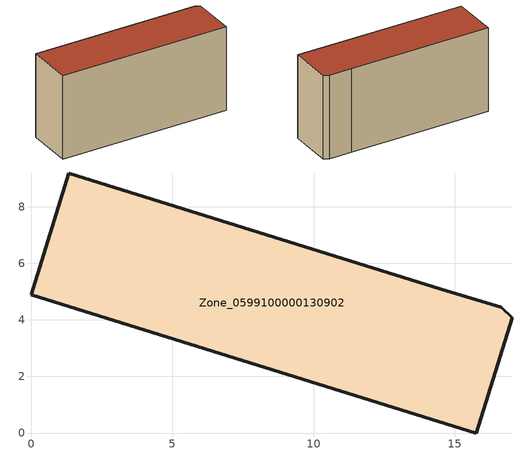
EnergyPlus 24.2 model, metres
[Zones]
Zone_0599100000130902
 floor ground (C_G): 15.76,0 0,4.9 1.34,9.2 14.52,5.09 16.64,4.44 17.04,4.07 z0.51
 wall outside (C_F): 0,4.9 15.76,0 17.04,4.07 16.64,4.44 14.52,5.09 1.34,9.2 0,4.9 z0.51:8.77
 roof outside (C_R): 17.04,4.07 16.64,4.44 14.52,5.09 1.34,9.2 0,4.9 15.76,0 z8.77
[BUILDING]
Pand.0599100000130902: North Axis=0; Terrain=City; Loads Convergence Tolerance Value=0.04; Temperature Convergence Tolerance Value=0.4; Solar Distribution=FullExterior; Maximum Number of Warmup Days=25; Minimum Number of Warmup Days=1
[Site:Location]
Rotterdam.The.Hague.AP_ZH_NLD Design_Conditions: Latitude=51.96; Longitude=4.45; Time Zone=1; Elevation=-4.5
[SITE:GROUNDTEMPERATURE:BUILDINGSURFACE]
18, 18, 18, 18, 18, 18, 18, 18, 18, 18, 18, 18
[MATERIAL] Thermal Absorptance=0.9; Solar Absorptance=0.7; Visible Absorptance=0.7
Name | Roughness | Thickness | Conductivity | Density | Specific Heat
G.TI.1965-1974 | MediumSmooth | 0.15 | 0.882353 | 540 | 1210
F.TI.1965-1974 | Rough | 0.3 | 0.697674 | 1920 | 840
R.TI.1965-1974 | MediumRough | 0.2 | 0.232558 | 1500 | 1000
[CONSTRUCTION]
C_G: G.TI.1965-1974
C_F: F.TI.1965-1974
C_R: R.TI.1965-1974
[ZONE]
Zone_0599100000130902: Type=1; Multiplier=1; Ceiling Height=Autocalculate; Volume=Autocalculate; Floor Area=autocalculate; Part of Total Floor Area=Yes
[ZONEINFILTRATION:DESIGNFLOWRATE]
Infil_Zone_0599100000130902: Zone or ZoneList or Space or SpaceList=Zone_0599100000130902; Schedule=AlwaysOn; Design Flow Rate Calculation Method=Flow/Area; Flow Rate per Floor Area=0.003; Constant Term Coefficient=1; Temperature Term Coefficient=0; Velocity Term Coefficient=0; Velocity Squared Term Coefficient=0
[HVACTEMPLATE:ZONE:IDEALLOADSAIRSYSTEM]
Zone_0599100000130902: Maximum Heating Supply Air Temperature=50; Minimum Cooling Supply Air Temperature=13; Maximum Heating Supply Air Humidity Ratio=0.0156; Minimum Cooling Supply Air Humidity Ratio=0.0077; Heating Limit=NoLimit; Cooling Limit=NoLimit; Dehumidification Control Type=ConstantSensibleHeatRatio; Cooling Sensible Heat Ratio=0.7; Dehumidification Setpoint=60; Humidification Control Type=None; Humidification Setpoint=30; Outdoor Air Method=None; Outdoor Air Flow Rate per Person=0.00944; Outdoor Air Flow Rate per Zone Floor Area=0; Outdoor Air Flow Rate per Zone=0; Demand Controlled Ventilation Type=None; Outdoor Air Economizer Type=NoEconomizer; Heat Recovery Type=None; Sensible Heat Recovery Effectiveness=0.7; Latent Heat Recovery Effectiveness=0.65
[ZONECONTROL:THERMOSTAT]
ThermostatControl_Zone_0599100000130902: Zone or ZoneList=Zone_0599100000130902; Control Type Schedule=DualSetpointControlType; Control 1=Thermostat_Zone_0599100000130902; Temperature Difference Between Cutout And Setpoint=0
[THERMOSTATSETPOINT:DUALSETPOINT]
Thermostat_Zone_0599100000130902: Heating Setpoint Temperature Schedule=HeatingSetpoint_Zone_0599100000130902; Cooling Setpoint Temperature Schedule=CoolingSetpoint_Zone_0599100000130902
[SCHEDULE:COMPACT]
HeatingSetpoint_Zone_0599100000130902: Through: 12/31, For: AllDays, Until: 24:00, 21
CoolingSetpoint_Zone_0599100000130902: Through: 12/31, For: AllDays, Until: 24:00, 24
DualSetpointControlType: Through: 12/31, For: AllDays, Until: 24:00, 4
AlwaysOn: Through: 12/31, For: AllDays, Until: 24:00, 1
